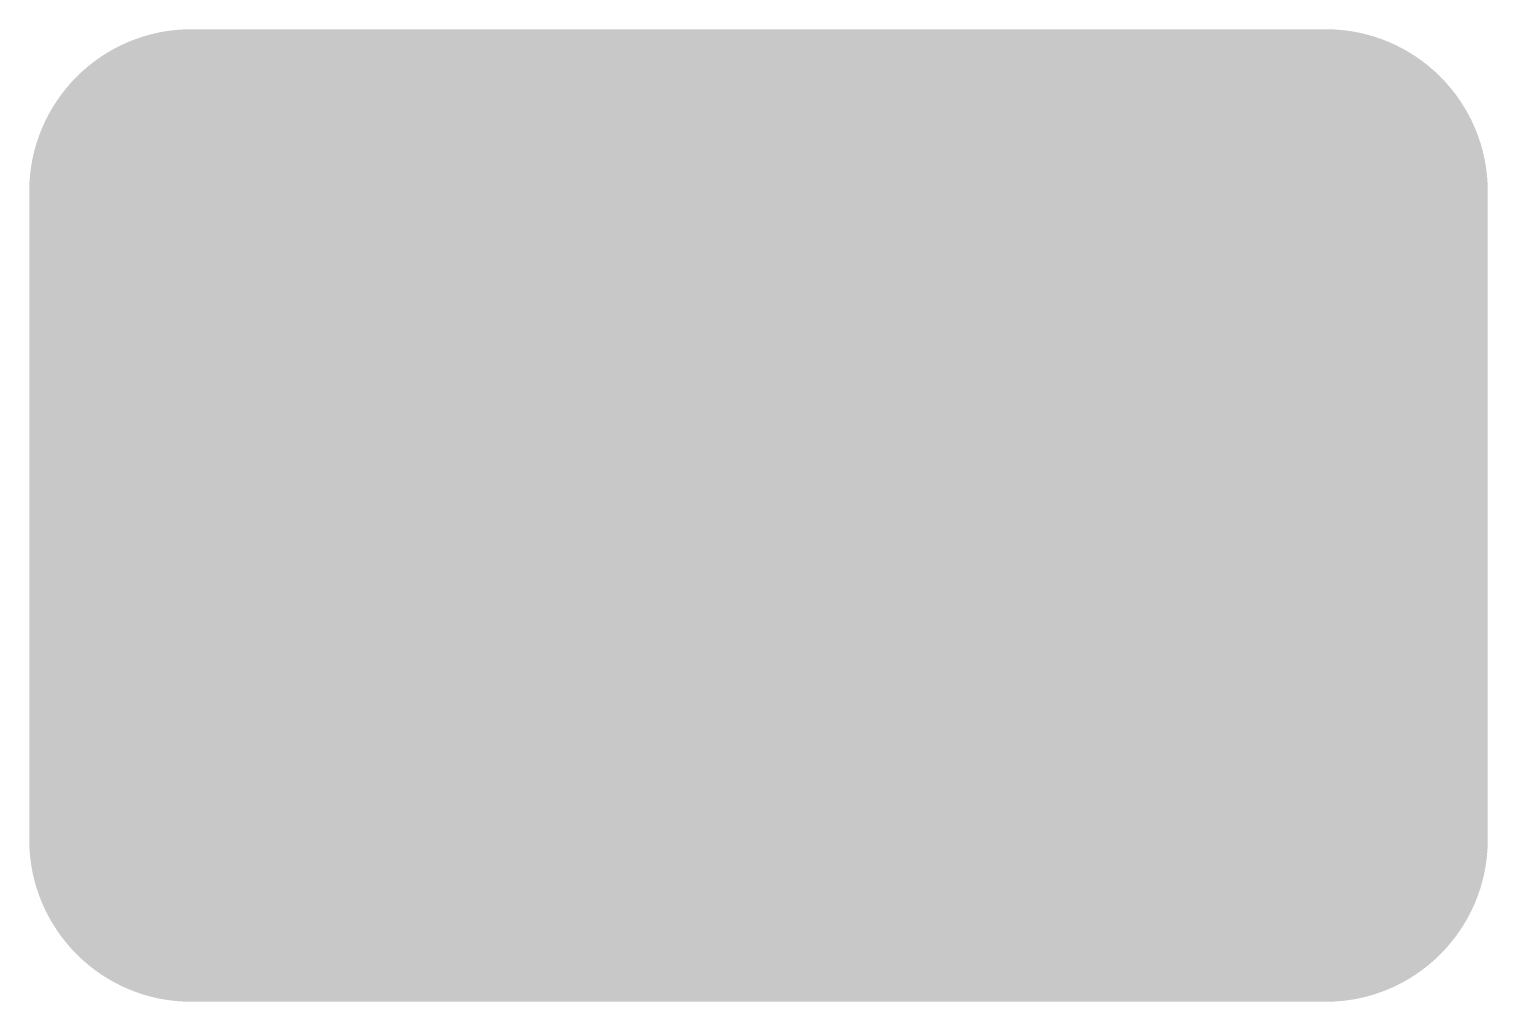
# Model space of a CAD drawing. Header units: inches. Extents: x 0 to 450, y 0 to 300.
import ezdxf

# ---------------------------------------------------------------- set-up
doc = ezdxf.new("R2010")
doc.units = ezdxf.units.IN
doc.header["$MEASUREMENT"] = 0
doc.layers.add('GSCOLORFILL', color=7, linetype='Continuous', lineweight=0)

# ---------------------------------------------------------------- blocks, each defined once
blk = doc.blocks.new('MR-GT-25A')
at = {"layer": 'GSCOLORFILL'}
h = blk.add_hatch(color=255, dxfattribs=at)
h.dxf.hatch_style = 1
edge = h.paths.add_edge_path()
edge.add_line((450.0000000000009, 50), (450.0000000000009, 250.0000000000005))
edge.add_arc((400.0000000000009, 250.0000000000005), 50, 0, 90)
edge.add_line((400.0000000000009, 300.0000000000005), (50, 300.0000000000006))
edge.add_arc((50, 250.0000000000006), 50, 90, 180)
edge.add_line((0, 250.0000000000006), (0, 50))
edge.add_arc((50, 50), 50, 180, 270)
edge.add_line((50, 0), (400.0000000000009, 0))
edge.add_arc((400.0000000000009, 50), 50, 270, 360)
at = {"layer": 'GSCOLORFILL', "linetype": 'Continuous', "true_color": 0x0a0a0a}
h = blk.add_hatch(color=28, dxfattribs=at)
h.paths.add_polyline_path([(400.0000000000009, 292.0000000000005), (50, 292.0000000000006, 0.4142135623730951), (8, 250.0000000000006), (8, 50, 0.4142135623730951), (50, 8), (400.0000000000009, 8, 0.4142135623730951), (442.0000000000009, 50), (442.0000000000009, 250.0000000000005, 0.4142135623730951)])
h.paths.add_polyline_path([(400.0000000000009, 276.0000000000005, -0.4142135623730951), (426.0000000000009, 250.0000000000005), (426.0000000000009, 50, -0.4142135623730951), (400.0000000000009, 24), (50, 24, -0.4142135623730951), (24, 50), (24, 250.0000000000006, -0.4142135623730951), (50, 276.0000000000006)], flags=16)
for points in [[(154.75, 205.6250000000009), (154.75, 222.5684193601935), (160.1593464957132, 229.4542221506199), (172.7084569806325, 205.6250000000009), (181.7499999999995, 205.6250000000009), (165.5722534237379, 236.3445571770153), (180.7185768074546, 255.6250000000009), (170.5452457895331, 255.6250000000009), (154.75, 235.5185143793726), (154.75, 255.6250000000009), (146.7499999999995, 255.6250000000009), (146.7499999999995, 205.6250000000009)], [(221.25, 247.6250000000009), (198.2500000000005, 247.6250000000009), (198.2500000000005, 235.6250000000009), (212.7888939566465, 235.6250000000009), (212.7888939566465, 227.6250000000009), (198.2500000000005, 227.6250000000009), (198.2500000000005, 213.6250000000009), (221.25, 213.6250000000009), (221.25, 205.6250000000009), (190.2500000000009, 205.6250000000009), (190.2500000000009, 255.6250000000009), (221.25, 255.6250000000009)], [(260.7500000000005, 247.6250000000009), (237.75, 247.6250000000009), (237.75, 235.6250000000009), (252.2888939566465, 235.6250000000009), (252.2888939566465, 227.6250000000009), (237.75, 227.6250000000009), (237.75, 213.6250000000009), (260.7500000000005, 213.6250000000009), (260.7500000000005, 205.6250000000009), (229.7500000000005, 205.6250000000009), (229.7500000000005, 255.6250000000009), (260.7500000000005, 255.6250000000009)], [(289.25, 247.6250000000009, -1), (289.25, 235.6250000000009), (277.2525000000005, 235.6250000000009), (277.2525000000005, 227.6250000000009), (289.25, 227.6250000000009, 1), (289.25, 255.6250000000009), (269.25, 255.6250000000009), (269.25, 205.6250000000009), (277.2500000000005, 205.6250000000009), (277.2500000000005, 247.6250000000009)], [(281.9999999999995, 163.1250000000003), (289.0000000000005, 163.1250000000003, 0.8275027774491401), (264.3927789934351, 167.8120897155366, 0.190476190476191), (264.3927789934351, 132.1879102844642, 0.8275027774491405), (289.0000000000005, 136.8750000000005), (289.0000000000005, 138.2500000000005), (281.9999999999995, 138.2500000000003), (281.9999999999995, 136.8750000000005, -0.8275027774491392), (270.9026258205686, 134.7612144420135, -0.1904761904761899), (270.9026258205686, 165.2387855579873, -0.8275027774491451)], [(38, 175.0000000000002), (45, 175.0000000000002), (45, 125.0000000000005), (38, 125.0000000000005)], [(62.91495400254553, 175.0000000000002), (56.00000000000045, 175.0000000000002), (56.00000000000045, 125.0000000000005), (63, 125.0000000000005), (63, 158.2500000000005), (78.50000000000045, 125.0000000000005), (83.99999999999955, 125.0000000000005), (83.99999999999955, 175.0000000000002), (77, 175.0000000000002), (77, 144.7853045538486)], [(100.2499999999995, 168.0000000000003), (91.00000000000045, 168.0000000000003), (91.00000000000045, 175.0000000000002), (116.4999999999995, 175.0000000000002), (116.4999999999995, 168.0000000000003), (107.2500000000005, 168.0000000000003), (107.2500000000005, 125.0000000000005), (100.2499999999995, 125.0000000000005)], [(130.5, 132.0000000000003), (130.5, 148.0000000000003), (141.4536352150649, 148.0000000000003), (141.4536352150649, 155.0000000000002), (130.5, 155.0000000000002), (130.5, 168.0000000000003), (148.9999999999995, 168.0000000000003), (148.9999999999995, 175.0000000000002), (123.5000000000005, 175.0000000000002), (123.5000000000005, 125.0000000000005), (148.9999999999995, 125.0000000000005), (148.9999999999995, 132.0000000000003)], [(235, 132.0000000000003), (235, 148.0000000000003), (245.9536352150649, 148.0000000000003), (245.9536352150649, 155.0000000000003), (235, 155.0000000000003), (235, 168.0000000000003), (253.5000000000005, 168.0000000000003), (253.5000000000005, 175.0000000000002), (228, 175.0000000000002), (228, 125.0000000000005), (253.5000000000005, 125.0000000000005), (253.5000000000005, 132.0000000000003)], [(304.25, 168.0000000000003), (295, 168.0000000000003), (295, 175.0000000000002), (320.5, 175.0000000000002), (320.5, 168.0000000000003), (311.25, 168.0000000000003), (311.25, 125.0000000000005), (304.25, 125.0000000000005)], [(327.5, 175.0000000000002), (334.4999999999995, 175.0000000000002), (334.4999999999995, 125.0000000000005), (327.5, 125.0000000000005)], [(390.9149540025455, 175.0000000000003), (383.9999999999995, 175.0000000000003), (383.9999999999995, 125.0000000000005), (390.9999999999991, 125.0000000000005), (390.9999999999991, 158.2500000000005), (406.4999999999995, 125.0000000000005), (411.9999999999995, 125.0000000000005), (411.9999999999995, 175.0000000000003), (405, 175.0000000000003), (405, 144.7853045538486)], [(150.2335859368636, 81.66045876263286), (157.75, 84.39971406864049, 0.6740116141040541), (127.1803105127779, 85.47554347826076, 0.2166768782576799), (127.4066885433695, 52.77659574468078, 0.7444135620073968), (157.75, 57.13670901506657), (149.8377491236602, 58.31835450753294, -0.7444135620074048), (134.6660933953449, 56.13829787234033, -0.2166768782576812), (134.4855640798105, 82.2146739130435, -0.6740116141040408)], [(176.7499999999995, 52.37499999999955), (199.7500000000005, 52.37499999999955), (199.7500000000005, 44.37499999999966), (168.75, 44.37499999999966), (168.75, 94.37499999999966), (176.7499999999995, 94.37499999999966)], [(238.2500000000005, 86.37499999999966), (215.25, 86.37499999999966), (215.25, 74.37499999999966), (229.7888939566465, 74.37499999999966), (229.7888939566465, 66.37499999999966), (215.25, 66.37499999999966), (215.25, 52.37499999999955), (238.2500000000005, 52.37499999999955), (238.2500000000005, 44.37499999999966), (207.2500000000005, 44.37499999999966), (207.2500000000005, 94.37499999999966), (238.2500000000005, 94.37499999999966)], [(242.2500000000005, 44.37499999999966), (259.2499999999995, 94.37499999999966), (267.75, 94.37499999999966), (284.7500000000005, 44.37499999999966), (276.3002426070325, 44.37499999999966), (263.5000000000005, 82.02277237362614), (258.0931891090568, 66.12038740026287), (268.9041703417588, 66.12038740026287), (271.6241703417586, 58.12038740026287), (255.373189109057, 58.12038740026287), (250.6997573929671, 44.37499999999966)]]:
    blk.add_hatch(color=28, dxfattribs=at).paths.add_polyline_path(points)
h = blk.add_hatch(color=28, dxfattribs=at)
edge = h.paths.add_edge_path()
edge.add_arc((209.9406428441944, 139.7143430017418), 11.44064734429803, 180.0011023319557, 199.4302728605375)
edge.add_arc((206.7810261598806, 138.5998494554136), 8.090233421797315, 199.4306731221641, 229.3132975346703)
edge.add_arc((204.7307389790672, 136.2150566287268), 4.945251013260239, 229.31333716727, 251.0789478089865)
edge.add_arc((205.5997413701807, 138.7501671875572), 7.625167187556873, 251.0789531420705, 270.0000015710535)
edge.add_arc((205.599741579264, 137.6513103717928), 6.526310371792445, 269.9999999999992, 317.2967268228841)
edge.add_arc((204.626520947897, 138.5494766663826), 7.850644578122307, 317.2967203968088, 350.8629013352833)
edge.add_arc((202.8496226732591, 138.8352805511065), 9.65038104184172, 350.8628384800109, 360.0000545800241)
edge.add_arc((204.2689993718468, 138.8352882698105), 8.231004343250513, 1.026227997723051e-05, 37.88449467460035)
edge.add_arc((199.2971859876247, 134.9669880191763), 14.53042297964453, 37.88452434995614, 55.3909436475329)
edge.add_arc((44.43465805902906, -89.43934112314997), 287.1851554075539, 55.39051433858443, 57.10479834568897)
edge.add_arc((208.993959850472, 164.9777429946367), 15.81289161257307, 223.0172841904402, 237.1056168234498, ccw=False)
edge.add_arc((206.8678206688269, 162.993983901231), 12.90501129278527, 180.0000021954298, 223.0175998065346, ccw=False)
edge.add_arc((206.8438152056206, 162.9939834067435), 12.8810058295793, 89.99992504952121, 180, ccw=False)
edge.add_arc((206.8438319997995, 163.4327551480918), 12.44223408822, 48.67847844868919, 89.99999974265342, ccw=False)
edge.add_arc((206.4280319082909, 162.9598120235268), 13.07196809171342, -4.820652691250871e-05, 48.67849640846413, ccw=False)
edge.add_line((219.4999999999995, 162.9598010252615), (212.5000017074176, 162.9598010252615))
edge.add_arc((206.4280240103976, 162.9598061775034), 6.071977697022157, 359.9999513829379, 408.6784975670903)
edge.add_arc((206.8438319997995, 163.4327551480918), 5.442234088220035, 48.67847844868929, 89.9999997426531)
edge.add_arc((206.8438197725004, 162.9939788340093), 5.881010402315235, 89.99988063731479, 179.9999554501092)
edge.add_arc((206.8678179813055, 162.9939834067437), 5.905008611119033, 180.0000000000013, 223.0176063416968)
edge.add_arc((208.9949404952645, 164.9787733127339), 8.81431113239401, 223.0175763293155, 237.1046652867563)
edge.add_arc((44.43671759484869, -89.4388620078413), 294.183612765432, 55.39080169183768, 57.10508106737922, ccw=False)
edge.add_arc((199.2965020914562, 134.9663665691478), 21.53134435988294, 37.884712000945626, 55.39038506570961, ccw=False)
edge.add_arc((204.2689993718604, 138.835288269813), 15.23100434323586, 5.54584102019362e-06, 37.88450831308933, ccw=False)
edge.add_arc((202.8496226739762, 138.8352805510535), 16.65038104112253, -9.137136022012726, 3.163417488849518e-05, ccw=False)
edge.add_arc((204.6265189740984, 138.5494772898036), 14.85064662587273, 317.2967268228765, 350.86289913066065, ccw=False)
edge.add_arc((205.5997413618134, 137.6513114104796), 13.52631141047929, 270.0000009210936, 317.2967242143024, ccw=False)
edge.add_arc((205.5997413701821, 138.7501671875625), 14.62516718756209, 251.0789553774679, 270.00000081910343, ccw=False)
edge.add_arc((204.7307352231655, 136.2150483344471), 11.94524194924457, 229.3133075165604, 251.0789578124975, ccw=False)
edge.add_arc((206.7810137474485, 138.5998400237357), 15.09021785192374, 199.4306414510034, 229.3133145559578, ccw=False)
edge.add_arc((209.9406174789774, 139.714340841629), 18.44062197825144, 180.0006771802938, 199.4304335753967, ccw=False)
edge.add_line((191.4999955020148, 139.7141228914429), (198.4999955020144, 139.7141228914429))
h = blk.add_hatch(color=28, dxfattribs=at)
edge = h.paths.add_edge_path(flags=16)
edge.add_arc((401.3164062499995, 150.0000000000005), 49.8164062499999, 162.6717291337839, 197.3282708662161)
edge.add_arc((359.25, 136.8750000000005), 5.749999999999886, 197.3282708662163, 342.6717291337837)
edge.add_arc((317.1835937500005, 150.0000000000007), 49.81640624999981, 342.6717291337835, 377.3282708662157)
edge.add_arc((359.25, 163.1250000000002), 5.750000000000059, 17.32827086621588, 162.6717291337836)
edge = h.paths.add_edge_path()
edge.add_arc((359.25, 163.1250000000002), 12.75000000000001, 17.32827086621607, 162.6717291337839)
edge.add_arc((401.3164062499995, 150.0000000000005), 56.81640625000001, 162.6717291337839, 197.3282708662161)
edge.add_arc((359.25, 136.8750000000005), 12.75000000000002, 197.3282708662162, 342.6717291337837)
edge.add_arc((317.1835937500005, 150.0000000000005), 56.81640624999985, 342.6717291337838, 377.3282708662161)
h = blk.add_hatch(color=28, dxfattribs=at)
edge = h.paths.add_edge_path()
edge.add_line((164.5, 125.0000000000005), (157.5, 125.0000000000005))
edge.add_line((157.5, 125.0000000000005), (157.5, 175.0000000000005))
edge.add_line((157.5, 175.0000000000002), (173.5673305497558, 175.0000000000002))
edge.add_arc((173.5673305497562, 163.2500000000003), 11.75000000000005, 13.886540362629319, 90, ccw=False)
edge.add_arc((167.5, 161.7500000000003), 18.00000000000001, -13.886540362628978, 13.886540362628978, ccw=False)
edge.add_arc((173.5673305497562, 160.2500000000003), 11.74999999999997, 294.82206579769183, 346.1134596373708, ccw=False)
edge.add_line((178.5000000000005, 149.5855135100362), (185.5000000000005, 125.0000000000003))
edge.add_line((185.5, 125.0000000000005), (178.2217981112008, 125.0000000000005))
edge.add_line((178.2217981112012, 125.0000000000005), (171.5308660738106, 148.5000000000005))
edge.add_line((171.5308660738101, 148.5000000000005), (164.5000000000005, 148.5000000000005))
edge.add_line((164.5, 148.5000000000005), (164.5, 125.0000000000005))
edge = h.paths.add_edge_path(flags=16)
edge.add_arc((167.5, 161.7500000000003), 10.99999999999999, 346.113459637371, 373.886540362629)
edge.add_arc((173.5673305497562, 163.2500000000005), 4.749999999999929, 13.88654036262905, 90.00000000000105)
edge.add_line((173.5673305497562, 168.0000000000003), (164.5000000000005, 168.0000000000003))
edge.add_line((164.5, 168.0000000000003), (164.5, 155.5000000000003))
edge.add_line((164.5, 155.5000000000003), (173.5673305497558, 155.5000000000003))
edge.add_arc((173.5673305497562, 160.2500000000003), 4.749999999999979, 269.9999999999989, 346.113459637371)
h = blk.add_hatch(color=28, dxfattribs=at)
edge = h.paths.add_edge_path(flags=16)
edge.add_line((300.2499999705124, 86.37499999999955), (300.2499999705128, 74.37499999999966))
edge.add_line((300.2499999705124, 74.37499999999966), (311.2398151251123, 74.37499999999966))
edge.add_arc((311.2398151251123, 80.37499999999955), 5.999999999999988, 270, 450)
edge.add_line((311.2398151251123, 86.37499999999966), (300.2499999705119, 86.37499999999955))
edge = h.paths.add_edge_path()
edge.add_line((300.2499999705124, 44.37499999999966), (300.2499999705124, 66.37499999999966))
edge.add_line((300.2499999705124, 66.37499999999966), (309.6404443553092, 66.37499999999966))
edge.add_line((309.6404443553097, 66.37499999999966), (317.7267186543163, 44.37499999999966))
edge.add_line((317.7267186543154, 44.37499999999966), (326.2499999999995, 44.37499999999966))
edge.add_line((326.25, 44.37499999999966), (317.6017321542909, 67.90399315556851))
edge.add_arc((311.2398151251123, 80.37499999999955), 14.00000000000001, 297.0277923411995, 450)
edge.add_line((311.2398151251123, 94.37499999999966), (292.2500000000005, 94.37499999999966))
edge.add_line((292.2500000000005, 94.37499999999966), (292.25, 44.37499999999966))
edge.add_line((292.2500000000005, 44.37499999999966), (300.2499999705128, 44.37499999999966))

msp = doc.modelspace()

# ---------------------------------------------------------------- block references
msp.add_blockref('MR-GT-25A', (0, 0))

doc.saveas('drawing.dxf')
